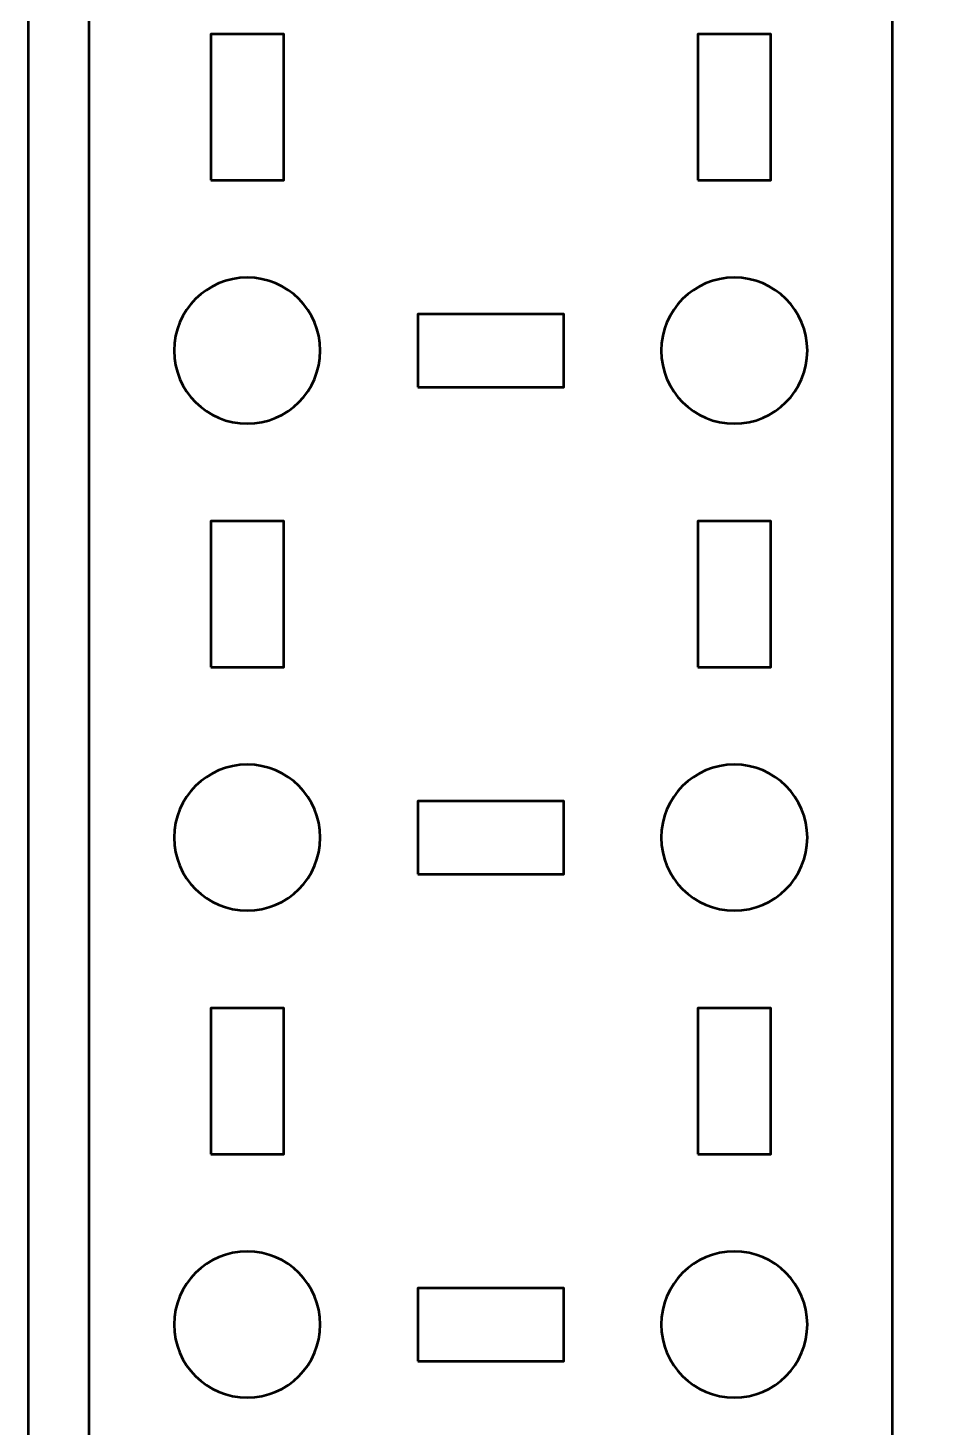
# Model space of a CAD drawing. Header units: centimetres. Extents: x -21 to 0, y -29.7 to 0.
# Drawn here: x -21 to -17.24, y -11.67 to -5.93 of the extents above; entities that cross this region are included whole.
import ezdxf

# ---------------------------------------------------------------- set-up
doc = ezdxf.new("R2010")
doc.units = ezdxf.units.CM
doc.header["$MEASUREMENT"] = 0
doc.layers.add('Layer 1', color=7, linetype='Continuous')

msp = doc.modelspace()

# ---------------------------------------------------------------- linework, layer by layer
at = {"layer": 'Layer 1', "color": 22, "lineweight": 53}
msp.add_open_spline([(-21.00001, -29.19995), (-21.00001, -29.19995), (-21.00001, -0.49992), (-21.00001, -0.49992), (-21.00001, -0.49992), (-21.00001, -0.22295), (-20.77692, 0.00004), (-20.49992, 0.00004), (-20.49992, 0.00004), (-20.49992, 0.00004), (-0.50006, 0.00004), (-0.50006, 0.00004), (-0.50006, 0.00004), (-0.22292, 0.00004), (0.00004, -0.22295), (0.00004, -0.49992), (0.00004, -0.49992), (0.00004, -0.49992), (0.00004, -29.19995), (0.00004, -29.19995), (0.00004, -29.19995), (0.00004, -29.47695), (-0.22292, -29.70004), (-0.50006, -29.70004), (-0.50006, -29.70004), (-0.50006, -29.70004), (-20.49992, -29.70004), (-20.49992, -29.70004), (-20.49992, -29.70004), (-20.77692, -29.70004), (-21.00001, -29.47695), (-21.00001, -29.19995)], degree=3, knots=[0, 0, 0, 0, 0.125, 0.125, 0.125, 0.125, 0.25, 0.25, 0.25, 0.25, 0.375, 0.375, 0.375, 0.375, 0.5, 0.5, 0.5, 0.5, 0.625, 0.625, 0.625, 0.625, 0.75, 0.75, 0.75, 0.75, 0.875, 0.875, 0.875, 0.875, 1, 1, 1, 1], dxfattribs=at)
at = {"layer": 'Layer 1', "color": 2, "lineweight": 53}
msp.add_open_spline([(-20.74999, -19.39994), (-20.74999, -19.39994), (-20.74999, -1.10007), (-20.74999, -1.10007), (-20.74999, -1.10007), (-20.74999, -0.82307), (-20.52689, -0.59997), (-20.24989, -0.59997), (-20.24989, -0.59997), (-20.24989, -0.59997), (-17.94997, -0.59997), (-17.94997, -0.59997), (-17.94997, -0.59997), (-17.67296, -0.59997), (-17.45001, -0.82307), (-17.45001, -1.10007), (-17.45001, -1.10007), (-17.45001, -1.10007), (-17.45001, -19.39994), (-17.45001, -19.39994), (-17.45001, -19.39994), (-17.45001, -19.67694), (-17.67296, -19.90003), (-17.94997, -19.90003), (-17.94997, -19.90003), (-17.94997, -19.90003), (-20.24989, -19.90003), (-20.24989, -19.90003), (-20.24989, -19.90003), (-20.52689, -19.90003), (-20.74999, -19.67694), (-20.74999, -19.39994)], degree=3, knots=[0, 0, 0, 0, 0.125, 0.125, 0.125, 0.125, 0.25, 0.25, 0.25, 0.25, 0.375, 0.375, 0.375, 0.375, 0.5, 0.5, 0.5, 0.5, 0.625, 0.625, 0.625, 0.625, 0.75, 0.75, 0.75, 0.75, 0.875, 0.875, 0.875, 0.875, 1, 1, 1, 1], dxfattribs=at)
at = {"layer": 'Layer 1', "lineweight": 53}
for points in [[(-20.24989, -6.55005), (-20.24989, -6.55005), (-20.24989, -5.95004), (-20.24989, -5.95004), (-20.24989, -5.95004), (-20.24989, -5.95004), (-19.94989, -5.95004), (-19.94989, -5.95004), (-19.94989, -5.95004), (-19.94989, -5.95004), (-19.94989, -6.55005), (-19.94989, -6.55005), (-19.94989, -6.55005), (-19.94989, -6.55005), (-20.24989, -6.55005), (-20.24989, -6.55005)], [(-18.24997, -6.55005), (-18.24997, -6.55005), (-18.24997, -5.95004), (-18.24997, -5.95004), (-18.24997, -5.95004), (-18.24997, -5.95004), (-17.94997, -5.95004), (-17.94997, -5.95004), (-17.94997, -5.95004), (-17.94997, -5.95004), (-17.94997, -6.55005), (-17.94997, -6.55005), (-17.94997, -6.55005), (-17.94997, -6.55005), (-18.24997, -6.55005), (-18.24997, -6.55005)], [(-20.09996, -6.94995), (-19.93419, -6.94995), (-19.79996, -7.08433), (-19.79996, -7.24996), (-19.79996, -7.24996), (-19.79996, -7.41573), (-19.93419, -7.54996), (-20.09996, -7.54996), (-20.09996, -7.54996), (-20.26562, -7.54996), (-20.39996, -7.41573), (-20.39996, -7.24996), (-20.39996, -7.24996), (-20.39996, -7.08433), (-20.26562, -6.94995), (-20.09996, -6.94995)], [(-18.0999, -6.94995), (-17.93427, -6.94995), (-17.79989, -7.08433), (-17.79989, -7.24996), (-17.79989, -7.24996), (-17.79989, -7.41573), (-17.93427, -7.54996), (-18.0999, -7.54996), (-18.0999, -7.54996), (-18.26567, -7.54996), (-18.3999, -7.41573), (-18.3999, -7.24996), (-18.3999, -7.24996), (-18.3999, -7.08433), (-18.26567, -6.94995), (-18.0999, -6.94995)], [(-19.39994, -7.40003), (-19.39994, -7.40003), (-19.39994, -7.10003), (-19.39994, -7.10003), (-19.39994, -7.10003), (-19.39994, -7.10003), (-18.79995, -7.10003), (-18.79995, -7.10003), (-18.79995, -7.10003), (-18.79995, -7.10003), (-18.79995, -7.40003), (-18.79995, -7.40003), (-18.79995, -7.40003), (-18.79995, -7.40003), (-19.39994, -7.40003), (-19.39994, -7.40003)], [(-20.24989, -8.55), (-20.24989, -8.55), (-20.24989, -7.95001), (-20.24989, -7.95001), (-20.24989, -7.95001), (-20.24989, -7.95001), (-19.94989, -7.95001), (-19.94989, -7.95001), (-19.94989, -7.95001), (-19.94989, -7.95001), (-19.94989, -8.55), (-19.94989, -8.55), (-19.94989, -8.55), (-19.94989, -8.55), (-20.24989, -8.55), (-20.24989, -8.55)], [(-18.24997, -8.55), (-18.24997, -8.55), (-18.24997, -7.95001), (-18.24997, -7.95001), (-18.24997, -7.95001), (-18.24997, -7.95001), (-17.94997, -7.95001), (-17.94997, -7.95001), (-17.94997, -7.95001), (-17.94997, -7.95001), (-17.94997, -8.55), (-17.94997, -8.55), (-17.94997, -8.55), (-17.94997, -8.55), (-18.24997, -8.55), (-18.24997, -8.55)], [(-20.09996, -8.95005), (-19.93419, -8.95005), (-19.79996, -9.08439), (-19.79996, -9.25002), (-19.79996, -9.25002), (-19.79996, -9.41568), (-19.93419, -9.55002), (-20.09996, -9.55002), (-20.09996, -9.55002), (-20.26562, -9.55002), (-20.39996, -9.41568), (-20.39996, -9.25002), (-20.39996, -9.25002), (-20.39996, -9.08439), (-20.26562, -8.95005), (-20.09996, -8.95005)], [(-18.0999, -8.95005), (-17.93427, -8.95005), (-17.79989, -9.08439), (-17.79989, -9.25002), (-17.79989, -9.25002), (-17.79989, -9.41568), (-17.93427, -9.55002), (-18.0999, -9.55002), (-18.0999, -9.55002), (-18.26567, -9.55002), (-18.3999, -9.41568), (-18.3999, -9.25002), (-18.3999, -9.25002), (-18.3999, -9.08439), (-18.26567, -8.95005), (-18.0999, -8.95005)], [(-19.39994, -9.39995), (-19.39994, -9.39995), (-19.39994, -9.09995), (-19.39994, -9.09995), (-19.39994, -9.09995), (-19.39994, -9.09995), (-18.79995, -9.09995), (-18.79995, -9.09995), (-18.79995, -9.09995), (-18.79995, -9.09995), (-18.79995, -9.39995), (-18.79995, -9.39995), (-18.79995, -9.39995), (-18.79995, -9.39995), (-19.39994, -9.39995), (-19.39994, -9.39995)], [(-20.24989, -10.55008), (-20.24989, -10.55008), (-20.24989, -9.95007), (-20.24989, -9.95007), (-20.24989, -9.95007), (-20.24989, -9.95007), (-19.94989, -9.95007), (-19.94989, -9.95007), (-19.94989, -9.95007), (-19.94989, -9.95007), (-19.94989, -10.55008), (-19.94989, -10.55008), (-19.94989, -10.55008), (-19.94989, -10.55008), (-20.24989, -10.55008), (-20.24989, -10.55008)], [(-18.24997, -10.55008), (-18.24997, -10.55008), (-18.24997, -9.95007), (-18.24997, -9.95007), (-18.24997, -9.95007), (-18.24997, -9.95007), (-17.94997, -9.95007), (-17.94997, -9.95007), (-17.94997, -9.95007), (-17.94997, -9.95007), (-17.94997, -10.55008), (-17.94997, -10.55008), (-17.94997, -10.55008), (-17.94997, -10.55008), (-18.24997, -10.55008), (-18.24997, -10.55008)], [(-20.09996, -10.94999), (-19.93419, -10.94999), (-19.79996, -11.08436), (-19.79996, -11.24999), (-19.79996, -11.24999), (-19.79996, -11.41576), (-19.93419, -11.54999), (-20.09996, -11.54999), (-20.09996, -11.54999), (-20.26562, -11.54999), (-20.39996, -11.41576), (-20.39996, -11.24999), (-20.39996, -11.24999), (-20.39996, -11.08436), (-20.26562, -10.94999), (-20.09996, -10.94999)], [(-18.0999, -10.94999), (-17.93427, -10.94999), (-17.79989, -11.08436), (-17.79989, -11.24999), (-17.79989, -11.24999), (-17.79989, -11.41576), (-17.93427, -11.54999), (-18.0999, -11.54999), (-18.0999, -11.54999), (-18.26567, -11.54999), (-18.3999, -11.41576), (-18.3999, -11.24999), (-18.3999, -11.24999), (-18.3999, -11.08436), (-18.26567, -10.94999), (-18.0999, -10.94999)], [(-19.39994, -11.40006), (-19.39994, -11.40006), (-19.39994, -11.10006), (-19.39994, -11.10006), (-19.39994, -11.10006), (-19.39994, -11.10006), (-18.79995, -11.10006), (-18.79995, -11.10006), (-18.79995, -11.10006), (-18.79995, -11.10006), (-18.79995, -11.40006), (-18.79995, -11.40006), (-18.79995, -11.40006), (-18.79995, -11.40006), (-19.39994, -11.40006), (-19.39994, -11.40006)]]:
    msp.add_open_spline(points, degree=3, knots=[0, 0, 0, 0, 0.25, 0.25, 0.25, 0.25, 0.5, 0.5, 0.5, 0.5, 0.75, 0.75, 0.75, 0.75, 1, 1, 1, 1], dxfattribs=at)

doc.saveas('drawing.dxf')
